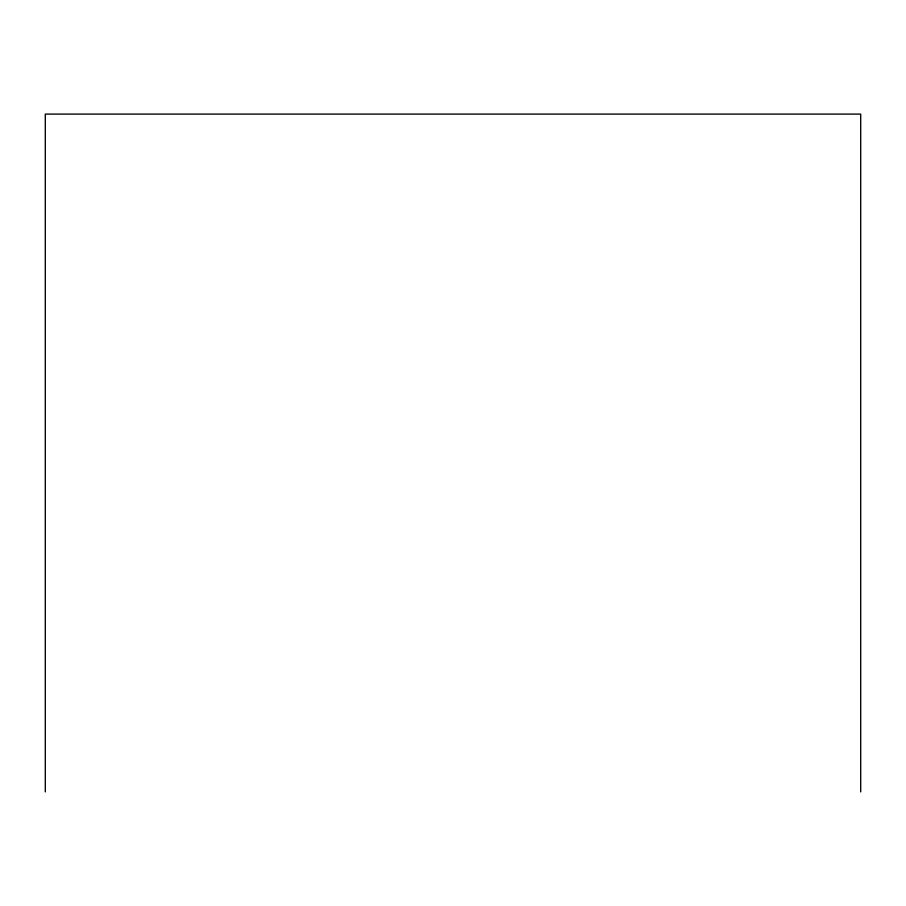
<?xml version="1.0" encoding="UTF-8"?>
<svg xmlns="http://www.w3.org/2000/svg" width="906" height="906" viewBox="0 0 906 906"><rect width="100%" height="100%" fill="white"/><g stroke="black" fill="none" stroke-linecap="round" stroke-linejoin="round"><path stroke-width="1.36" d="M860.7 791.901L860.7 114.099L45.3 114.099L45.3 791.901"/></g></svg>
